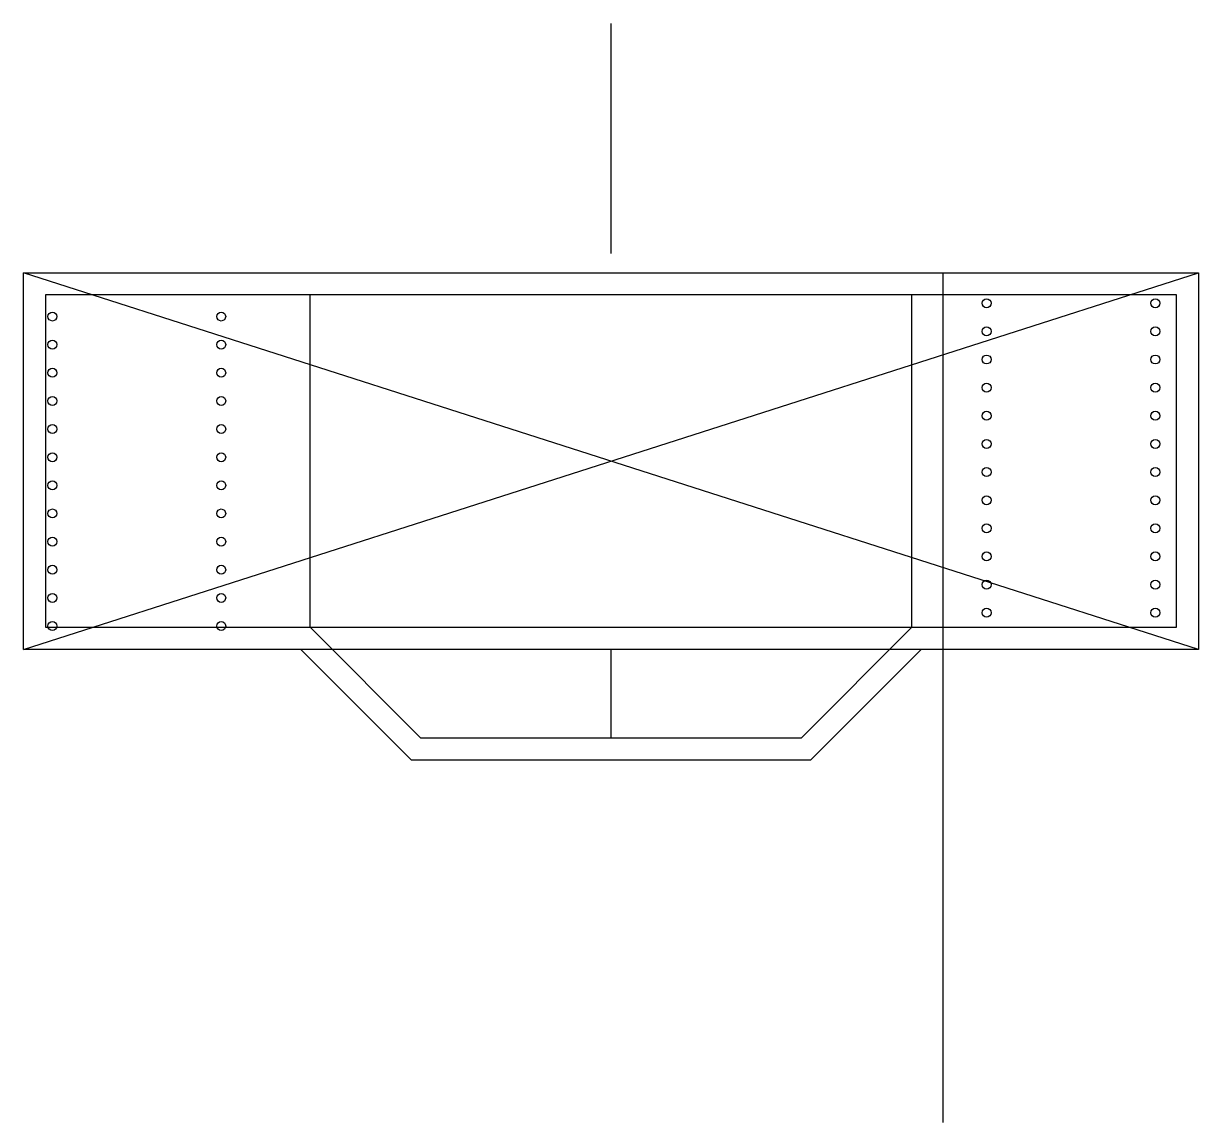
# Model space of a CAD drawing. Header units: millimetres. Extents: x -53 to 53, y -77 to 22.
import ezdxf

# ---------------------------------------------------------------- set-up
doc = ezdxf.new("R2010")
doc.units = ezdxf.units.MM
doc.layers.get('0').update_dxf_attribs({"linetype": 'CONTINUOUS'})

msp = doc.modelspace()

# ---------------------------------------------------------------- linework, layer by layer
for p, q in [((0, 1.75), (0, 22.5)), ((-53.05, -34), (-53.05, 0)), ((-53.05, 0), (53.05, 0)), ((53.05, -34), (-53.05, 0)), ((-53.05, -34), (53.05, 0)), ((30, -76.71), (30, 0)), ((53.05, 0), (53.05, -34)), ((-27.17, -32), (-27.17, -2)), ((27.17, -32), (27.17, -2)), ((-17.17, -42), (-27.17, -32)), ((27.17, -32), (17.17, -42)), ((53.05, -34), (-53.05, -34)), ((-18, -44), (-28, -34)), ((0, -42), (0, -34)), ((28, -34), (18, -44)), ((17.17, -42), (-17.17, -42)), ((18, -44), (-18, -44))]:
    msp.add_line(p, q)
msp.add_lwpolyline([(-51.05, -32), (51.05, -32), (51.05, -2), (-51.05, -2)], close=True)
for centre in [(33.91, -2.75), (49.15, -2.75), (-50.44, -3.95), (-35.2, -3.95), (33.91, -5.29), (49.15, -5.29), (-50.44, -6.49), (-35.2, -6.49), (33.91, -7.83), (49.15, -7.83), (-50.44, -9.03), (-35.2, -9.03), (33.91, -10.37), (49.15, -10.37), (-50.44, -11.57), (-35.2, -11.57), (33.91, -12.91), (49.15, -12.91), (-50.44, -14.11), (-35.2, -14.11), (33.91, -15.45), (49.15, -15.45), (-50.44, -16.65), (-35.2, -16.65), (33.91, -17.99), (49.15, -17.99), (-50.44, -19.19), (-35.2, -19.19), (33.91, -20.53), (49.15, -20.53), (-50.44, -21.73), (-35.2, -21.73), (33.91, -23.07), (49.15, -23.07), (-50.44, -24.27), (-35.2, -24.27), (33.91, -25.61), (49.15, -25.61), (-50.44, -26.81), (-35.2, -26.81), (33.91, -28.15), (49.15, -28.15), (-50.44, -29.35), (-35.2, -29.35), (33.91, -30.69), (49.15, -30.69), (-50.44, -31.89), (-35.2, -31.89)]:
    msp.add_circle(centre, 0.406)

doc.saveas('drawing.dxf')
